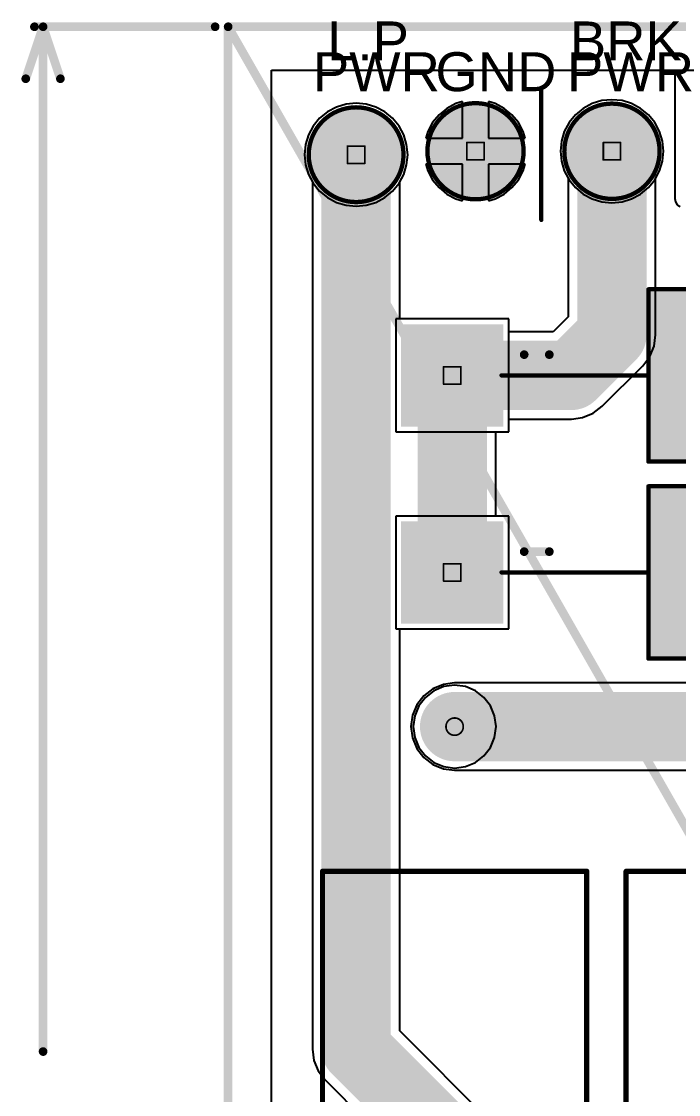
# Model space of a CAD drawing. Header units: millimetres. Extents: x -0.5 to 10.6, y -0.4 to 3.5.
# Drawn here: x -0.476 to 0.283, y 1.108 to 2.347 of the extents above; entities that cross this region are included whole.
import ezdxf

# ---------------------------------------------------------------- set-up
doc = ezdxf.new("R2010")
doc.units = ezdxf.units.MM
doc.header["$MEASUREMENT"] = 0
for name, color, linetype in [('BottomLayer', 5, 'Continuous'), ('BottomSolder', 6, 'Continuous'), ('DrillDrawing', 1, 'Continuous'), ('Mechanical1', 6, 'Continuous'), ('Mechanical2', 216, 'Continuous'), ('MultiLayer', 9, 'Continuous'), ('PadHoleLayer', 156, 'Continuous'), ('TopLayer', 1, 'Continuous'), ('TopOverlay', 2, 'Continuous'), ('TopSolder', 216, 'Continuous')]:
    doc.layers.add(name, color=color, linetype=linetype)
doc.styles.add('Arial', font='', dxfattribs={"height": 0.2})
doc.styles.get('Arial').set_extended_font_data('Arial')

# ---------------------------------------------------------------- blocks, each defined once
blk = doc.blocks.new('AC05000003009JAC00_2')
at = {"layer": 'BottomLayer'}
h = blk.add_hatch(color=5, dxfattribs=at)
edge = h.paths.add_edge_path()
edge.add_arc((-0.496, -0.016), 0.0374, 0, 360)
h = blk.add_hatch(color=5, dxfattribs=at)
edge = h.paths.add_edge_path()
edge.add_arc((0.557, -0.016), 0.0374, 0, 360)
at = {"layer": 'BottomSolder'}
h = blk.add_hatch(color=6, dxfattribs=at)
edge = h.paths.add_edge_path()
edge.add_arc((-0.496, -0.016), 0.0374, 0, 360)
h = blk.add_hatch(color=6, dxfattribs=at)
edge = h.paths.add_edge_path()
edge.add_arc((0.557, -0.016), 0.0374, 0, 360)
at = {"layer": 'MultiLayer'}
h = blk.add_hatch(color=9, dxfattribs=at)
edge = h.paths.add_edge_path()
edge.add_arc((-0.496, -0.016), 0.0374, 0, 360)
h = blk.add_hatch(color=9, dxfattribs=at)
edge = h.paths.add_edge_path()
edge.add_arc((0.557, -0.016), 0.0374, 0, 360)
at = {"layer": 'PadHoleLayer'}
h = blk.add_hatch(color=156, dxfattribs=at)
edge = h.paths.add_edge_path()
edge.add_arc((-0.496, -0.016), 0.0215, 0, 360)
h = blk.add_hatch(color=156, dxfattribs=at)
edge = h.paths.add_edge_path()
edge.add_arc((0.557, -0.016), 0.0215, 0, 360)
at = {"layer": 'TopLayer'}
h = blk.add_hatch(color=1, dxfattribs=at)
edge = h.paths.add_edge_path()
edge.add_arc((-0.496, -0.016), 0.0374, 0, 360)
h = blk.add_hatch(color=1, dxfattribs=at)
edge = h.paths.add_edge_path()
edge.add_arc((0.557, -0.016), 0.0374, 0, 360)
at = {"layer": 'TopSolder'}
h = blk.add_hatch(color=216, dxfattribs=at)
edge = h.paths.add_edge_path()
edge.add_arc((-0.496, -0.016), 0.0374, 0, 360)
h = blk.add_hatch(color=216, dxfattribs=at)
edge = h.paths.add_edge_path()
edge.add_arc((0.557, -0.016), 0.0374, 0, 360)
at = {"layer": 'TopOverlay', "const_width": 0.006}
for points in [[(-0.329, 0.1365), (-0.329, -0.1685)], [(-0.329, 0.1365), (0.39, 0.1365)], [(0.39, 0.1365), (0.39, -0.1685)], [(-0.329, -0.1685), (0.39, -0.1685)]]:
    blk.add_lwpolyline(points, dxfattribs=at)
at = {"layer": 'TopOverlay', "const_width": 0.003}
for points in [[(-0.3305, 0.1365, 1), (-0.3275, 0.1365, 1)], [(-0.3305, 0.1365, 1), (-0.3275, 0.1365, 1)], [(0.3885, 0.1365, 1), (0.3915, 0.1365, 1)], [(0.3885, 0.1365, 1), (0.3915, 0.1365, 1)], [(-0.3305, -0.1685, 1), (-0.3275, -0.1685, 1)], [(-0.3305, -0.1685, 1), (-0.3275, -0.1685, 1)], [(0.3885, -0.1685, 1), (0.3915, -0.1685, 1)], [(0.3885, -0.1685, 1), (0.3915, -0.1685, 1)]]:
    blk.add_lwpolyline(points, format="xyb", close=True, dxfattribs=at)
blk = doc.blocks.new('AC05000003009JAC00_3')
at = {"layer": 'BottomLayer'}
h = blk.add_hatch(color=5, dxfattribs=at)
edge = h.paths.add_edge_path()
edge.add_arc((-0.496, -0.016), 0.0374, 0, 360)
h = blk.add_hatch(color=5, dxfattribs=at)
edge = h.paths.add_edge_path()
edge.add_arc((0.557, -0.016), 0.0374, 0, 360)
at = {"layer": 'BottomSolder'}
h = blk.add_hatch(color=6, dxfattribs=at)
edge = h.paths.add_edge_path()
edge.add_arc((-0.496, -0.016), 0.0374, 0, 360)
h = blk.add_hatch(color=6, dxfattribs=at)
edge = h.paths.add_edge_path()
edge.add_arc((0.557, -0.016), 0.0374, 0, 360)
at = {"layer": 'MultiLayer'}
h = blk.add_hatch(color=9, dxfattribs=at)
edge = h.paths.add_edge_path()
edge.add_arc((-0.496, -0.016), 0.0374, 0, 360)
h = blk.add_hatch(color=9, dxfattribs=at)
edge = h.paths.add_edge_path()
edge.add_arc((0.557, -0.016), 0.0374, 0, 360)
at = {"layer": 'PadHoleLayer'}
h = blk.add_hatch(color=156, dxfattribs=at)
edge = h.paths.add_edge_path()
edge.add_arc((-0.496, -0.016), 0.0215, 0, 360)
h = blk.add_hatch(color=156, dxfattribs=at)
edge = h.paths.add_edge_path()
edge.add_arc((0.557, -0.016), 0.0215, 0, 360)
at = {"layer": 'TopLayer'}
h = blk.add_hatch(color=1, dxfattribs=at)
edge = h.paths.add_edge_path()
edge.add_arc((-0.496, -0.016), 0.0374, 0, 360)
h = blk.add_hatch(color=1, dxfattribs=at)
edge = h.paths.add_edge_path()
edge.add_arc((0.557, -0.016), 0.0374, 0, 360)
at = {"layer": 'TopSolder'}
h = blk.add_hatch(color=216, dxfattribs=at)
edge = h.paths.add_edge_path()
edge.add_arc((-0.496, -0.016), 0.0374, 0, 360)
h = blk.add_hatch(color=216, dxfattribs=at)
edge = h.paths.add_edge_path()
edge.add_arc((0.557, -0.016), 0.0374, 0, 360)
at = {"layer": 'TopOverlay', "const_width": 0.006}
for points in [[(-0.329, 0.1365), (-0.329, -0.1685)], [(-0.329, 0.1365), (0.39, 0.1365)], [(0.39, 0.1365), (0.39, -0.1685)], [(-0.329, -0.1685), (0.39, -0.1685)]]:
    blk.add_lwpolyline(points, dxfattribs=at)
at = {"layer": 'TopOverlay', "const_width": 0.003}
for points in [[(-0.3305, 0.1365, 1), (-0.3275, 0.1365, 1)], [(-0.3305, 0.1365, 1), (-0.3275, 0.1365, 1)], [(0.3885, 0.1365, 1), (0.3915, 0.1365, 1)], [(0.3885, 0.1365, 1), (0.3915, 0.1365, 1)], [(-0.3305, -0.1685, 1), (-0.3275, -0.1685, 1)], [(-0.3305, -0.1685, 1), (-0.3275, -0.1685, 1)], [(0.3885, -0.1685, 1), (0.3915, -0.1685, 1)], [(0.3885, -0.1685, 1), (0.3915, -0.1685, 1)]]:
    blk.add_lwpolyline(points, format="xyb", close=True, dxfattribs=at)
blk = doc.blocks.new('T_______H____P____H____P_______6')
at = {"layer": 'BottomLayer'}
h = blk.add_hatch(color=5, dxfattribs=at)
edge = h.paths.add_edge_path()
edge.add_arc((0, 0), 0.0492, 0, 360)
at = {"layer": 'BottomSolder'}
h = blk.add_hatch(color=6, dxfattribs=at)
edge = h.paths.add_edge_path()
edge.add_arc((0, 0), 0.0532, 0, 360)
at = {"layer": 'MultiLayer'}
h = blk.add_hatch(color=9, dxfattribs=at)
edge = h.paths.add_edge_path()
edge.add_arc((0, 0), 0.0492, 0, 360)
at = {"layer": 'PadHoleLayer'}
h = blk.add_hatch(color=156, dxfattribs=at)
edge = h.paths.add_edge_path()
edge.add_arc((0, 0), 0.0295, 0, 360)
at = {"layer": 'TopLayer'}
h = blk.add_hatch(color=1, dxfattribs=at)
edge = h.paths.add_edge_path()
edge.add_arc((0, 0), 0.0492, 0, 360)
at = {"layer": 'TopSolder'}
h = blk.add_hatch(color=216, dxfattribs=at)
edge = h.paths.add_edge_path()
edge.add_arc((0, 0), 0.0532, 0, 360)
at = {"layer": 'TopOverlay'}
for points, const_width in [([(0.0555, 0, 1), (-0.0555, 0, 1)], 0.005), ([(-0.0568, 0, 1), (-0.0543, 0, 1)], 0.0025), ([(0.0543, 0, 1), (0.0568, 0, 1)], 0.0025)]:
    blk.add_lwpolyline(points, format="xyb", close=True, dxfattribs=dict(at, const_width=const_width))
blk = doc.blocks.new('T_______H____P____H____P_______9')
at = {"layer": 'BottomLayer'}
h = blk.add_hatch(color=5, dxfattribs=at)
edge = h.paths.add_edge_path()
edge.add_arc((0, 0), 0.04921, 0, 360)
at = {"layer": 'BottomSolder'}
h = blk.add_hatch(color=6, dxfattribs=at)
edge = h.paths.add_edge_path()
edge.add_arc((0, 0), 0.05321, 0, 360)
at = {"layer": 'MultiLayer'}
h = blk.add_hatch(color=9, dxfattribs=at)
edge = h.paths.add_edge_path()
edge.add_arc((0, 0), 0.04921, 0, 360)
at = {"layer": 'PadHoleLayer'}
h = blk.add_hatch(color=156, dxfattribs=at)
edge = h.paths.add_edge_path()
edge.add_arc((0, 0), 0.02953, 0, 360)
at = {"layer": 'TopLayer'}
h = blk.add_hatch(color=1, dxfattribs=at)
edge = h.paths.add_edge_path()
edge.add_arc((0, 0), 0.04921, 0, 360)
at = {"layer": 'TopSolder'}
h = blk.add_hatch(color=216, dxfattribs=at)
edge = h.paths.add_edge_path()
edge.add_arc((0, 0), 0.05321, 0, 360)
at = {"layer": 'TopOverlay'}
for points, const_width in [([(0.055, 0, 1), (-0.055, 0, 1)], 0.005), ([(-0.05625, 0, 1), (-0.05375, 0, 1)], 0.0025), ([(0.05375, 0, 1), (0.05625, 0, 1)], 0.0025)]:
    blk.add_lwpolyline(points, format="xyb", close=True, dxfattribs=dict(at, const_width=const_width))
blk = doc.blocks.new('T_______H____P____H____P_______18')
at = {"layer": 'BottomLayer'}
h = blk.add_hatch(color=5, dxfattribs=at)
edge = h.paths.add_edge_path()
edge.add_arc((0, 0), 0.0492, 0, 360)
at = {"layer": 'BottomSolder'}
h = blk.add_hatch(color=6, dxfattribs=at)
edge = h.paths.add_edge_path()
edge.add_arc((0, 0), 0.0532, 0, 360)
at = {"layer": 'MultiLayer'}
h = blk.add_hatch(color=9, dxfattribs=at)
edge = h.paths.add_edge_path()
edge.add_arc((0, 0), 0.0492, 0, 360)
at = {"layer": 'PadHoleLayer'}
h = blk.add_hatch(color=156, dxfattribs=at)
edge = h.paths.add_edge_path()
edge.add_arc((0, 0), 0.0295, 0, 360)
at = {"layer": 'TopLayer'}
h = blk.add_hatch(color=1, dxfattribs=at)
edge = h.paths.add_edge_path()
edge.add_arc((0, 0), 0.0492, 0, 360)
at = {"layer": 'TopSolder'}
h = blk.add_hatch(color=216, dxfattribs=at)
edge = h.paths.add_edge_path()
edge.add_arc((0, 0), 0.0532, 0, 360)
at = {"layer": 'TopOverlay'}
for points, const_width in [([(0.0547, 0, 1), (-0.0547, 0, 1)], 0.005), ([(-0.056, 0, 1), (-0.0535, 0, 1)], 0.0025), ([(0.0535, 0, 1), (0.056, 0, 1)], 0.0025)]:
    blk.add_lwpolyline(points, format="xyb", close=True, dxfattribs=dict(at, const_width=const_width))
blk = doc.blocks.new('DO_201AD_21')
at = {"layer": 'BottomLayer'}
blk.add_hatch(color=5, dxfattribs=at).paths.add_polyline_path([(-0.4469, 0.0551), (-0.3366, 0.0551), (-0.3366, -0.0551), (-0.4469, -0.0551)])
h = blk.add_hatch(color=5, dxfattribs=at)
edge = h.paths.add_edge_path()
edge.add_arc((0.3917, 0), 0.0551, 0, 360)
at = {"layer": 'BottomSolder'}
blk.add_hatch(color=6, dxfattribs=at).paths.add_polyline_path([(-0.4509, 0.0591), (-0.3326, 0.0591), (-0.3326, -0.0591), (-0.4509, -0.0591)])
h = blk.add_hatch(color=6, dxfattribs=at)
edge = h.paths.add_edge_path()
edge.add_arc((0.3917, 0), 0.0591, 0, 360)
at = {"layer": 'MultiLayer'}
blk.add_hatch(color=9, dxfattribs=at).paths.add_polyline_path([(-0.4469, 0.0551), (-0.3366, 0.0551), (-0.3366, -0.0551), (-0.4469, -0.0551)])
h = blk.add_hatch(color=9, dxfattribs=at)
edge = h.paths.add_edge_path()
edge.add_arc((0.3917, 0), 0.0551, 0, 360)
at = {"layer": 'PadHoleLayer'}
h = blk.add_hatch(color=156, dxfattribs=at)
edge = h.paths.add_edge_path()
edge.add_arc((-0.3917, 0), 0.0295, 0, 360)
h = blk.add_hatch(color=156, dxfattribs=at)
edge = h.paths.add_edge_path()
edge.add_arc((0.3917, 0), 0.0295, 0, 360)
at = {"layer": 'TopLayer'}
blk.add_hatch(color=1, dxfattribs=at).paths.add_polyline_path([(-0.4469, 0.0551), (-0.3366, 0.0551), (-0.3366, -0.0551), (-0.4469, -0.0551)])
h = blk.add_hatch(color=1, dxfattribs=at)
edge = h.paths.add_edge_path()
edge.add_arc((0.3917, 0), 0.0551, 0, 360)
at = {"layer": 'TopOverlay'}
blk.add_hatch(color=2, dxfattribs=at).paths.add_polyline_path([(-0.1653, -0.0993), (-0.101, -0.0993), (-0.101, 0.0995), (-0.1653, 0.0995)])
at = {"layer": 'TopSolder'}
blk.add_hatch(color=216, dxfattribs=at).paths.add_polyline_path([(-0.4509, 0.0591), (-0.3326, 0.0591), (-0.3326, -0.0591), (-0.4509, -0.0591)])
h = blk.add_hatch(color=216, dxfattribs=at)
edge = h.paths.add_edge_path()
edge.add_arc((0.3917, 0), 0.0591, 0, 360)
at = {"layer": 'TopOverlay'}
for points, const_width in [([(-0.1654, 0.0994), (0.1654, 0.0994)], 0.005), ([(-0.1654, 0), (-0.1654, 0.0994)], 0.005), ([(0.1654, 0), (0.1654, 0.0994)], 0.005), ([(0.3083, 0.014), (0.3083, 0.043)], 0.01), ([(-0.3087, 0.024), (-0.2797, 0.024)], 0.01), ([(0.2943, 0.028), (0.3233, 0.028)], 0.01), ([(-0.3348, 0), (-0.1654, 0)], 0.005), ([(-0.1654, -0.0994), (-0.1654, 0)], 0.005), ([(0.1654, -0.0994), (0.1654, 0)], 0.005), ([(0.1654, 0), (0.3348, 0)], 0.005), ([(-0.1654, -0.0994), (0.1654, -0.0994)], 0.005)]:
    blk.add_lwpolyline(points, dxfattribs=dict(at, const_width=const_width))
for points, const_width in [([(-0.1666, 0.0994, 1), (-0.1641, 0.0994, 1)], 0.0025), ([(-0.1666, 0.0994, 1), (-0.1641, 0.0994, 1)], 0.0025), ([(0.1641, 0.0994, 1), (0.1666, 0.0994, 1)], 0.0025), ([(0.1641, 0.0994, 1), (0.1666, 0.0994, 1)], 0.0025), ([(0.3058, 0.043, 1), (0.3108, 0.043, 1)], 0.005), ([(-0.3112, 0.024, 1), (-0.3062, 0.024, 1)], 0.005), ([(-0.2822, 0.024, 1), (-0.2772, 0.024, 1)], 0.005), ([(0.2918, 0.028, 1), (0.2968, 0.028, 1)], 0.005), ([(0.3208, 0.028, 1), (0.3258, 0.028, 1)], 0.005), ([(0.3058, 0.014, 1), (0.3108, 0.014, 1)], 0.005), ([(-0.3361, 0, 1), (-0.3336, 0, 1)], 0.0025), ([(-0.1666, 0, 1), (-0.1641, 0, 1)], 0.0025), ([(-0.1666, 0, 1), (-0.1641, 0, 1)], 0.0025), ([(-0.1666, 0, 1), (-0.1641, 0, 1)], 0.0025), ([(0.1641, 0, 1), (0.1666, 0, 1)], 0.0025), ([(0.1641, 0, 1), (0.1666, 0, 1)], 0.0025), ([(0.1641, 0, 1), (0.1666, 0, 1)], 0.0025), ([(0.3336, 0, 1), (0.3361, 0, 1)], 0.0025), ([(-0.1666, -0.0994, 1), (-0.1641, -0.0994, 1)], 0.0025), ([(-0.1666, -0.0994, 1), (-0.1641, -0.0994, 1)], 0.0025), ([(0.1641, -0.0994, 1), (0.1666, -0.0994, 1)], 0.0025), ([(0.1641, -0.0994, 1), (0.1666, -0.0994, 1)], 0.0025)]:
    blk.add_lwpolyline(points, format="xyb", close=True, dxfattribs=dict(at, const_width=const_width))
blk = doc.blocks.new('DO_201AD_22')
at = {"layer": 'BottomLayer'}
blk.add_hatch(color=5, dxfattribs=at).paths.add_polyline_path([(-0.4469, 0.0551), (-0.3366, 0.0551), (-0.3366, -0.0551), (-0.4469, -0.0551)])
h = blk.add_hatch(color=5, dxfattribs=at)
edge = h.paths.add_edge_path()
edge.add_arc((0.3917, 0), 0.0551, 0, 360)
at = {"layer": 'BottomSolder'}
blk.add_hatch(color=6, dxfattribs=at).paths.add_polyline_path([(-0.4509, 0.0591), (-0.3326, 0.0591), (-0.3326, -0.0591), (-0.4509, -0.0591)])
h = blk.add_hatch(color=6, dxfattribs=at)
edge = h.paths.add_edge_path()
edge.add_arc((0.3917, 0), 0.0591, 0, 360)
at = {"layer": 'MultiLayer'}
blk.add_hatch(color=9, dxfattribs=at).paths.add_polyline_path([(-0.4469, 0.0551), (-0.3366, 0.0551), (-0.3366, -0.0551), (-0.4469, -0.0551)])
h = blk.add_hatch(color=9, dxfattribs=at)
edge = h.paths.add_edge_path()
edge.add_arc((0.3917, 0), 0.0551, 0, 360)
at = {"layer": 'PadHoleLayer'}
h = blk.add_hatch(color=156, dxfattribs=at)
edge = h.paths.add_edge_path()
edge.add_arc((-0.3917, 0), 0.0295, 0, 360)
h = blk.add_hatch(color=156, dxfattribs=at)
edge = h.paths.add_edge_path()
edge.add_arc((0.3917, 0), 0.0295, 0, 360)
at = {"layer": 'TopLayer'}
blk.add_hatch(color=1, dxfattribs=at).paths.add_polyline_path([(-0.4469, 0.0551), (-0.3366, 0.0551), (-0.3366, -0.0551), (-0.4469, -0.0551)])
h = blk.add_hatch(color=1, dxfattribs=at)
edge = h.paths.add_edge_path()
edge.add_arc((0.3917, 0), 0.0551, 0, 360)
at = {"layer": 'TopOverlay'}
blk.add_hatch(color=2, dxfattribs=at).paths.add_polyline_path([(-0.1654, -0.0994), (-0.101, -0.0994), (-0.101, 0.0994), (-0.1654, 0.0994)])
at = {"layer": 'TopSolder'}
blk.add_hatch(color=216, dxfattribs=at).paths.add_polyline_path([(-0.4509, 0.0591), (-0.3326, 0.0591), (-0.3326, -0.0591), (-0.4509, -0.0591)])
h = blk.add_hatch(color=216, dxfattribs=at)
edge = h.paths.add_edge_path()
edge.add_arc((0.3917, 0), 0.0591, 0, 360)
at = {"layer": 'TopOverlay'}
for points, const_width in [([(-0.1654, 0), (-0.1654, 0.0994)], 0.005), ([(-0.1654, 0.0994), (0.1654, 0.0994)], 0.005), ([(0.1654, 0), (0.1654, 0.0994)], 0.005), ([(0.3083, 0.014), (0.3083, 0.043)], 0.01), ([(-0.3087, 0.024), (-0.2797, 0.024)], 0.01), ([(0.2943, 0.028), (0.3233, 0.028)], 0.01), ([(-0.3348, 0), (-0.1654, 0)], 0.005), ([(-0.1654, -0.0994), (-0.1654, 0)], 0.005), ([(0.1654, 0), (0.3348, 0)], 0.005), ([(0.1654, -0.0994), (0.1654, 0)], 0.005), ([(-0.1654, -0.0994), (0.1654, -0.0994)], 0.005)]:
    blk.add_lwpolyline(points, dxfattribs=dict(at, const_width=const_width))
for points, const_width in [([(-0.1666, 0.0994, 1), (-0.1641, 0.0994, 1)], 0.0025), ([(-0.1666, 0.0994, 1), (-0.1641, 0.0994, 1)], 0.0025), ([(0.1641, 0.0994, 1), (0.1666, 0.0994, 1)], 0.0025), ([(0.1641, 0.0994, 1), (0.1666, 0.0994, 1)], 0.0025), ([(0.3058, 0.043, 1), (0.3108, 0.043, 1)], 0.005), ([(-0.3112, 0.024, 1), (-0.3062, 0.024, 1)], 0.005), ([(-0.2822, 0.024, 1), (-0.2772, 0.024, 1)], 0.005), ([(0.2918, 0.028, 1), (0.2968, 0.028, 1)], 0.005), ([(0.3208, 0.028, 1), (0.3258, 0.028, 1)], 0.005), ([(0.3058, 0.014, 1), (0.3108, 0.014, 1)], 0.005), ([(-0.3361, 0, 1), (-0.3336, 0, 1)], 0.0025), ([(-0.1666, 0, 1), (-0.1641, 0, 1)], 0.0025), ([(-0.1666, 0, 1), (-0.1641, 0, 1)], 0.0025), ([(-0.1666, 0, 1), (-0.1641, 0, 1)], 0.0025), ([(0.1641, 0, 1), (0.1666, 0, 1)], 0.0025), ([(0.1641, 0, 1), (0.1666, 0, 1)], 0.0025), ([(0.1641, 0, 1), (0.1666, 0, 1)], 0.0025), ([(0.3336, 0, 1), (0.3361, 0, 1)], 0.0025), ([(-0.1666, -0.0994, 1), (-0.1641, -0.0994, 1)], 0.0025), ([(-0.1666, -0.0994, 1), (-0.1641, -0.0994, 1)], 0.0025), ([(0.1641, -0.0994, 1), (0.1666, -0.0994, 1)], 0.0025), ([(0.1641, -0.0994, 1), (0.1666, -0.0994, 1)], 0.0025)]:
    blk.add_lwpolyline(points, format="xyb", close=True, dxfattribs=dict(at, const_width=const_width))

msp = doc.modelspace()

# ---------------------------------------------------------------- linework, layer by layer
at = {"layer": 'BottomLayer'}
for p, q in [((-0.1873, 2.2907), (1.2875, 2.2907)), ((-0.1873, 0.0436), (-0.1873, 2.2907)), ((0.1941, 2.2554), (0.1829, 2.252)), ((0.2057, 2.2565), (0.1941, 2.2554)), ((0.2173, 2.2554), (0.2057, 2.2565)), ((0.2284, 2.252), (0.2173, 2.2554)), ((-0.1227, 2.2425), (-0.1317, 2.2351)), ((-0.1124, 2.248), (-0.1227, 2.2425)), ((-0.1012, 2.2514), (-0.1124, 2.248)), ((-0.0896, 2.2525), (-0.1012, 2.2514)), ((-0.078, 2.2514), (-0.0896, 2.2525)), ((-0.0668, 2.248), (-0.078, 2.2514)), ((-0.0566, 2.2425), (-0.0668, 2.248)), ((-0.0475, 2.2351), (-0.0566, 2.2425)), ((0.0151, 2.2465), (0.0061, 2.2391)), ((0.0254, 2.252), (0.0151, 2.2465)), ((0.0332, 2.2544), (0.0254, 2.252)), ((0.0332, 2.212), (0.0332, 2.2544)), ((0.0709, 2.252), (0.0632, 2.2544)), ((0.0632, 2.2544), (0.0632, 2.212)), ((0.0812, 2.2465), (0.0709, 2.252)), ((0.0903, 2.2391), (0.0812, 2.2465)), ((0.1726, 2.2465), (0.1636, 2.2391)), ((0.1829, 2.252), (0.1726, 2.2465)), ((0.2387, 2.2465), (0.2284, 2.252)), ((0.2477, 2.2391), (0.2387, 2.2465)), ((-0.1317, 2.2351), (-0.1391, 2.2261)), ((-0.0401, 2.2261), (-0.0475, 2.2351)), ((-0.0013, 2.2301), (-0.0068, 2.2198)), ((0.0061, 2.2391), (-0.0013, 2.2301)), ((0.0977, 2.2301), (0.0903, 2.2391)), ((0.1031, 2.2198), (0.0977, 2.2301)), ((0.1562, 2.2301), (0.1507, 2.2198)), ((0.1636, 2.2391), (0.1562, 2.2301)), ((0.2551, 2.2301), (0.2477, 2.2391)), ((0.2606, 2.2198), (0.2551, 2.2301)), ((-0.1391, 2.2261), (-0.1446, 2.2158)), ((-0.0346, 2.2158), (-0.0401, 2.2261)), ((-0.0068, 2.2198), (-0.0091, 2.212)), ((0.1055, 2.212), (0.1031, 2.2198)), ((0.1507, 2.2198), (0.1473, 2.2086)), ((0.264, 2.2086), (0.2606, 2.2198)), ((-0.1446, 2.2158), (-0.148, 2.2046)), ((-0.0313, 2.2046), (-0.0346, 2.2158)), ((-0.0091, 2.212), (0.0332, 2.212)), ((0.0632, 2.212), (0.1055, 2.212)), ((0.1473, 2.2086), (0.1462, 2.197)), ((0.2652, 2.197), (0.264, 2.2086)), ((-0.148, 2.2046), (-0.1491, 2.193)), ((-0.1491, 2.193), (-0.148, 2.1814)), ((-0.0301, 2.193), (-0.0313, 2.2046)), ((-0.0313, 2.1814), (-0.0301, 2.193)), ((0.1462, 2.197), (0.1473, 2.1854)), ((0.264, 2.1854), (0.2652, 2.197)), ((-0.148, 2.1814), (-0.1446, 2.1703)), ((-0.0346, 2.1703), (-0.0313, 2.1814)), ((0.0332, 2.182), (-0.0091, 2.182)), ((-0.0091, 2.182), (-0.0068, 2.1743)), ((0.0332, 2.1397), (0.0332, 2.182)), ((0.1055, 2.182), (0.0632, 2.182)), ((0.0632, 2.182), (0.0632, 2.1397)), ((0.1031, 2.1743), (0.1055, 2.182)), ((0.1473, 2.1854), (0.1507, 2.1743)), ((0.2606, 2.1743), (0.264, 2.1854)), ((-0.1446, 2.1703), (-0.14, 2.1618)), ((-0.0392, 2.1618), (-0.0346, 2.1703)), ((-0.0068, 2.1743), (-0.0013, 2.164)), ((0.0977, 2.164), (0.1031, 2.1743)), ((0.1507, 2.1743), (0.1552, 2.1658)), ((0.2561, 2.1658), (0.2606, 2.1743)), ((-0.14, 2.1618), (-0.14, 1.1606)), ((-0.0392, 2.0034), (-0.0392, 2.1618)), ((-0.0013, 2.164), (0.0061, 2.155)), ((0.0903, 2.155), (0.0977, 2.164)), ((0.1552, 2.1658), (0.1552, 2.006)), ((0.2561, 1.9851), (0.2561, 2.1658)), ((0.0061, 2.155), (0.0151, 2.1476)), ((0.0151, 2.1476), (0.0254, 2.1421)), ((0.0709, 2.1421), (0.0812, 2.1476)), ((0.0812, 2.1476), (0.0903, 2.155)), ((0.0254, 2.1421), (0.0332, 2.1397)), ((0.0632, 2.1397), (0.0709, 2.1421)), ((0.0865, 2.0034), (-0.0392, 2.0034)), ((0.0865, 1.9887), (0.0865, 2.0034)), ((0.1552, 2.006), (0.1379, 1.9887)), ((0.1379, 1.9887), (0.0865, 1.9887)), ((0.2544, 1.972), (0.2561, 1.9851)), ((0.2493, 1.9599), (0.2544, 1.972)), ((0.2413, 1.9494), (0.2493, 1.9599)), ((0.1945, 1.9026), (0.2413, 1.9494)), ((0.184, 1.8946), (0.1945, 1.9026)), ((0.0865, 1.8731), (0.0865, 1.8878)), ((0.0865, 1.8878), (0.1588, 1.8878)), ((0.1588, 1.8878), (0.1718, 1.8895)), ((0.1718, 1.8895), (0.184, 1.8946)), ((0.0718, 1.7759), (0.0718, 1.8731)), ((0.0718, 1.8731), (0.0865, 1.8731)), ((0.0865, 1.7759), (0.0718, 1.7759)), ((0.0865, 1.6457), (0.0865, 1.7759)), ((-0.0392, 1.1815), (-0.0392, 1.6457)), ((-0.0392, 1.6457), (0.0865, 1.6457)), ((0.0002, 1.5742), (-0.0097, 1.5666)), ((0.0118, 1.579), (0.0002, 1.5742)), ((0.0241, 1.5806), (0.0118, 1.579)), ((0.0365, 1.579), (0.0241, 1.5806)), ((0.0481, 1.5742), (0.0365, 1.579)), ((0.058, 1.5666), (0.0481, 1.5742)), ((-0.0097, 1.5666), (-0.0173, 1.5567)), ((0.0656, 1.5567), (0.058, 1.5666)), ((-0.0173, 1.5567), (-0.022, 1.5452)), ((0.0703, 1.5452), (0.0656, 1.5567)), ((-0.022, 1.5452), (-0.0237, 1.5328)), ((0.072, 1.5328), (0.0703, 1.5452)), ((-0.0237, 1.5328), (-0.022, 1.5204)), ((0.0703, 1.5204), (0.072, 1.5328)), ((-0.022, 1.5204), (-0.0173, 1.5089)), ((0.0656, 1.5089), (0.0703, 1.5204)), ((-0.0173, 1.5089), (-0.0097, 1.499)), ((-0.0097, 1.499), (0.0002, 1.4914)), ((0.0481, 1.4914), (0.058, 1.499)), ((0.058, 1.499), (0.0656, 1.5089)), ((0.0002, 1.4914), (0.0118, 1.4866)), ((0.0118, 1.4866), (0.0241, 1.485)), ((0.0241, 1.485), (0.0365, 1.4866)), ((0.0365, 1.4866), (0.0481, 1.4914)), ((0.3102, 0.8321), (-0.0392, 1.1815)), ((-0.14, 1.1606), (-0.1383, 1.1475)), ((-0.1383, 1.1475), (-0.1333, 1.1354)), ((-0.1333, 1.1354), (-0.1253, 1.1249)), ((-0.1253, 1.1249), (0.2241, 0.7755))]:
    msp.add_line(p, q, dxfattribs=at)
at = {"layer": 'BottomLayer', "const_width": 0.08}
for points in [[(-0.0896, 1.1606), (-0.0896, 2.193)], [(0.2057, 1.9851), (0.2057, 2.197)], [(0.1588, 1.9382), (0.2057, 1.9851)], [(0.0214, 1.9382), (0.1588, 1.9382)], [(0.0214, 1.7108), (0.0214, 1.9382)], [(-0.0896, 1.1606), (0.2746, 0.7964)]]:
    msp.add_lwpolyline(points, dxfattribs=at)
at = {"layer": 'BottomLayer', "const_width": 0.04}
for points in [[(-0.1096, 2.193, 1), (-0.0696, 2.193, 1)], [(0.1857, 2.197, 1), (0.2257, 2.197, 1)], [(0.1857, 1.9851, 1), (0.2257, 1.9851, 1)], [(0.1857, 1.9851, 1), (0.2257, 1.9851, 1)], [(0.0014, 1.9382, 1), (0.0414, 1.9382, 1)], [(0.0014, 1.9382, 1), (0.0414, 1.9382, 1)], [(0.1388, 1.9382, 1), (0.1788, 1.9382, 1)], [(0.1388, 1.9382, 1), (0.1788, 1.9382, 1)], [(0.0014, 1.7108, 1), (0.0414, 1.7108, 1)], [(-0.1096, 1.1606, 1), (-0.0696, 1.1606, 1)], [(-0.1096, 1.1606, 1), (-0.0696, 1.1606, 1)]]:
    msp.add_lwpolyline(points, format="xyb", close=True, dxfattribs=at)
at = {"layer": 'DrillDrawing', "const_width": 0.002}
for points in [[(0.0382, 2.207), (0.0582, 2.207)], [(0.0382, 2.187), (0.0382, 2.207)], [(0.0582, 2.187), (0.0582, 2.207)], [(0.1957, 2.207), (0.2157, 2.207)], [(0.1957, 2.187), (0.1957, 2.207)], [(0.2157, 2.187), (0.2157, 2.207)], [(-0.0996, 2.203), (-0.0796, 2.203)], [(-0.0996, 2.183), (-0.0996, 2.203)], [(-0.0796, 2.183), (-0.0796, 2.203)], [(-0.0996, 2.183), (-0.0796, 2.183)], [(0.0382, 2.187), (0.0582, 2.187)], [(0.1957, 2.187), (0.2157, 2.187)], [(0.0114, 1.9482), (0.0314, 1.9482)], [(0.0114, 1.9282), (0.0114, 1.9482)], [(0.0314, 1.9282), (0.0314, 1.9482)], [(0.0114, 1.9282), (0.0314, 1.9282)], [(0.0114, 1.7208), (0.0314, 1.7208)], [(0.0114, 1.7008), (0.0114, 1.7208)], [(0.0314, 1.7008), (0.0314, 1.7208)], [(0.0114, 1.7008), (0.0314, 1.7008)]]:
    msp.add_lwpolyline(points, dxfattribs=at)
at = {"layer": 'DrillDrawing'}
for points, const_width in [([(0.0377, 2.207, 1), (0.0387, 2.207, 1)], 0.001), ([(0.0377, 2.207, 1), (0.0387, 2.207, 1)], 0.001), ([(0.0577, 2.207, 1), (0.0587, 2.207, 1)], 0.001), ([(0.0577, 2.207, 1), (0.0587, 2.207, 1)], 0.001), ([(0.1952, 2.207, 1), (0.1962, 2.207, 1)], 0.001), ([(0.1952, 2.207, 1), (0.1962, 2.207, 1)], 0.001), ([(0.2152, 2.207, 1), (0.2162, 2.207, 1)], 0.001), ([(0.2152, 2.207, 1), (0.2162, 2.207, 1)], 0.001), ([(-0.1001, 2.203, 1), (-0.0991, 2.203, 1)], 0.001), ([(-0.1001, 2.203, 1), (-0.0991, 2.203, 1)], 0.001), ([(-0.0801, 2.203, 1), (-0.0791, 2.203, 1)], 0.001), ([(-0.0801, 2.203, 1), (-0.0791, 2.203, 1)], 0.001), ([(-0.1001, 2.183, 1), (-0.0991, 2.183, 1)], 0.001), ([(-0.1001, 2.183, 1), (-0.0991, 2.183, 1)], 0.001), ([(-0.0801, 2.183, 1), (-0.0791, 2.183, 1)], 0.001), ([(-0.0801, 2.183, 1), (-0.0791, 2.183, 1)], 0.001), ([(0.0377, 2.187, 1), (0.0387, 2.187, 1)], 0.001), ([(0.0377, 2.187, 1), (0.0387, 2.187, 1)], 0.001), ([(0.0577, 2.187, 1), (0.0587, 2.187, 1)], 0.001), ([(0.0577, 2.187, 1), (0.0587, 2.187, 1)], 0.001), ([(0.1952, 2.187, 1), (0.1962, 2.187, 1)], 0.001), ([(0.1952, 2.187, 1), (0.1962, 2.187, 1)], 0.001), ([(0.2152, 2.187, 1), (0.2162, 2.187, 1)], 0.001), ([(0.2152, 2.187, 1), (0.2162, 2.187, 1)], 0.001), ([(0.0109, 1.9482, 1), (0.0119, 1.9482, 1)], 0.001), ([(0.0109, 1.9482, 1), (0.0119, 1.9482, 1)], 0.001), ([(0.0309, 1.9482, 1), (0.0319, 1.9482, 1)], 0.001), ([(0.0309, 1.9482, 1), (0.0319, 1.9482, 1)], 0.001), ([(0.0109, 1.9282, 1), (0.0119, 1.9282, 1)], 0.001), ([(0.0109, 1.9282, 1), (0.0119, 1.9282, 1)], 0.001), ([(0.0309, 1.9282, 1), (0.0319, 1.9282, 1)], 0.001), ([(0.0309, 1.9282, 1), (0.0319, 1.9282, 1)], 0.001), ([(0.0109, 1.7208, 1), (0.0119, 1.7208, 1)], 0.001), ([(0.0109, 1.7208, 1), (0.0119, 1.7208, 1)], 0.001), ([(0.0309, 1.7208, 1), (0.0319, 1.7208, 1)], 0.001), ([(0.0309, 1.7208, 1), (0.0319, 1.7208, 1)], 0.001), ([(0.0109, 1.7008, 1), (0.0119, 1.7008, 1)], 0.001), ([(0.0109, 1.7008, 1), (0.0119, 1.7008, 1)], 0.001), ([(0.0309, 1.7008, 1), (0.0319, 1.7008, 1)], 0.001), ([(0.0309, 1.7008, 1), (0.0319, 1.7008, 1)], 0.001), ([(0.0341, 1.5328, 1), (0.0141, 1.5328, 1)], 0.002), ([(0.0136, 1.5328, 1), (0.0146, 1.5328, 1)], 0.001), ([(0.0336, 1.5328, 1), (0.0346, 1.5328, 1)], 0.001)]:
    msp.add_lwpolyline(points, format="xyb", close=True, dxfattribs=dict(at, const_width=const_width))
at = {"layer": 'Mechanical1', "const_width": 0.01}
for points in [[(-0.4709, 2.2807), (-0.4509, 2.3407)], [(-0.4609, 2.3407), (-0.2523, 2.3407)], [(-0.4509, 2.3407), (-0.4309, 2.2807)], [(-0.4509, 1.1577), (-0.4509, 2.3407)], [(-0.2373, -0.4152), (-0.2373, 2.3407)], [(-0.2373, 2.3407), (1.3375, 2.3407)], [(-0.2373, 2.3407), (0.5501, 0.9628)]]:
    msp.add_lwpolyline(points, dxfattribs=at)
at = {"layer": 'Mechanical1', "const_width": 0.005}
for points in [[(-0.4634, 2.3407, 1), (-0.4584, 2.3407, 1)], [(-0.4534, 2.3407, 1), (-0.4484, 2.3407, 1)], [(-0.4534, 2.3407, 1), (-0.4484, 2.3407, 1)], [(-0.4534, 2.3407, 1), (-0.4484, 2.3407, 1)], [(-0.2548, 2.3407, 1), (-0.2498, 2.3407, 1)], [(-0.2398, 2.3407, 1), (-0.2348, 2.3407, 1)], [(-0.2398, 2.3407, 1), (-0.2348, 2.3407, 1)], [(-0.2398, 2.3407, 1), (-0.2348, 2.3407, 1)], [(-0.4734, 2.2807, 1), (-0.4684, 2.2807, 1)], [(-0.4334, 2.2807, 1), (-0.4284, 2.2807, 1)], [(-0.4534, 1.1577, 1), (-0.4484, 1.1577, 1)]]:
    msp.add_lwpolyline(points, format="xyb", close=True, dxfattribs=at)
at = {"layer": 'Mechanical2', "const_width": 0.01}
for points in [[(-0.2373, 2.3407), (1.3375, 2.3407)], [(-0.2373, -0.4152), (-0.2373, 2.3407)]]:
    msp.add_lwpolyline(points, dxfattribs=at)
at = {"layer": 'Mechanical2', "const_width": 0.005}
msp.add_lwpolyline([(-0.2398, 2.3407, 1), (-0.2348, 2.3407, 1)], format="xyb", close=True, dxfattribs=at)
msp.add_lwpolyline([(-0.2398, 2.3407, 1), (-0.2348, 2.3407, 1)], format="xyb", close=True, dxfattribs=at)
at = {"layer": 'TopLayer'}
for p, q in [((-0.1873, 2.2907), (0.2781, 2.2907)), ((-0.1873, 0.6372), (-0.1873, 2.2907)), ((0.2781, 2.2907), (0.2781, 2.269)), ((0.2781, 2.269), (0.2781, 2.1425)), ((0.1941, 2.2554), (0.1829, 2.252)), ((0.2057, 2.2565), (0.1941, 2.2554)), ((0.2173, 2.2554), (0.2057, 2.2565)), ((0.2284, 2.252), (0.2173, 2.2554)), ((-0.1227, 2.2425), (-0.1317, 2.2351)), ((-0.1124, 2.248), (-0.1227, 2.2425)), ((-0.1012, 2.2514), (-0.1124, 2.248)), ((-0.0896, 2.2525), (-0.1012, 2.2514)), ((-0.078, 2.2514), (-0.0896, 2.2525)), ((-0.0668, 2.248), (-0.078, 2.2514)), ((-0.0566, 2.2425), (-0.0668, 2.248)), ((-0.0475, 2.2351), (-0.0566, 2.2425)), ((0.0151, 2.2465), (0.0061, 2.2391)), ((0.0254, 2.252), (0.0151, 2.2465)), ((0.0332, 2.2544), (0.0254, 2.252)), ((0.0332, 2.212), (0.0332, 2.2544)), ((0.0709, 2.252), (0.0632, 2.2544)), ((0.0632, 2.2544), (0.0632, 2.212)), ((0.0812, 2.2465), (0.0709, 2.252)), ((0.0903, 2.2391), (0.0812, 2.2465)), ((0.1726, 2.2465), (0.1636, 2.2391)), ((0.1829, 2.252), (0.1726, 2.2465)), ((0.2387, 2.2465), (0.2284, 2.252)), ((0.2477, 2.2391), (0.2387, 2.2465)), ((-0.1317, 2.2351), (-0.1391, 2.2261)), ((-0.0401, 2.2261), (-0.0475, 2.2351)), ((-0.0013, 2.2301), (-0.0068, 2.2198)), ((0.0061, 2.2391), (-0.0013, 2.2301)), ((0.0977, 2.2301), (0.0903, 2.2391)), ((0.1031, 2.2198), (0.0977, 2.2301)), ((0.1562, 2.2301), (0.1507, 2.2198)), ((0.1636, 2.2391), (0.1562, 2.2301)), ((0.2551, 2.2301), (0.2477, 2.2391)), ((0.2606, 2.2198), (0.2551, 2.2301)), ((-0.1391, 2.2261), (-0.1446, 2.2158)), ((-0.0346, 2.2158), (-0.0401, 2.2261)), ((-0.0068, 2.2198), (-0.0091, 2.212)), ((0.1055, 2.212), (0.1031, 2.2198)), ((0.1507, 2.2198), (0.1473, 2.2086)), ((0.264, 2.2086), (0.2606, 2.2198)), ((-0.1446, 2.2158), (-0.148, 2.2046)), ((-0.0313, 2.2046), (-0.0346, 2.2158)), ((-0.0091, 2.212), (0.0332, 2.212)), ((0.0632, 2.212), (0.1055, 2.212)), ((0.1473, 2.2086), (0.1462, 2.197)), ((0.2652, 2.197), (0.264, 2.2086)), ((-0.148, 2.2046), (-0.1491, 2.193)), ((-0.1491, 2.193), (-0.148, 2.1814)), ((-0.0301, 2.193), (-0.0313, 2.2046)), ((-0.0313, 2.1814), (-0.0301, 2.193)), ((0.1462, 2.197), (0.1473, 2.1854)), ((0.264, 2.1854), (0.2652, 2.197)), ((-0.148, 2.1814), (-0.1446, 2.1703)), ((-0.0346, 2.1703), (-0.0313, 2.1814)), ((0.0332, 2.182), (-0.0091, 2.182)), ((-0.0091, 2.182), (-0.0068, 2.1743)), ((0.0332, 2.1397), (0.0332, 2.182)), ((0.1055, 2.182), (0.0632, 2.182)), ((0.0632, 2.182), (0.0632, 2.1397)), ((0.1031, 2.1743), (0.1055, 2.182)), ((0.1473, 2.1854), (0.1507, 2.1743)), ((0.2606, 2.1743), (0.264, 2.1854)), ((-0.1446, 2.1703), (-0.1391, 2.16)), ((-0.0401, 2.16), (-0.0346, 2.1703)), ((-0.0068, 2.1743), (-0.0013, 2.164)), ((0.0977, 2.164), (0.1031, 2.1743)), ((0.1507, 2.1743), (0.1562, 2.164)), ((0.2551, 2.164), (0.2606, 2.1743)), ((-0.1391, 2.16), (-0.1317, 2.1509)), ((-0.0475, 2.1509), (-0.0401, 2.16)), ((-0.0013, 2.164), (0.0061, 2.155)), ((0.0903, 2.155), (0.0977, 2.164)), ((0.1562, 2.164), (0.1636, 2.155)), ((0.2477, 2.155), (0.2551, 2.164)), ((-0.1317, 2.1509), (-0.1227, 2.1435)), ((-0.1227, 2.1435), (-0.1124, 2.138)), ((-0.0668, 2.138), (-0.0566, 2.1435)), ((-0.0566, 2.1435), (-0.0475, 2.1509)), ((0.0061, 2.155), (0.0151, 2.1476)), ((0.0151, 2.1476), (0.0254, 2.1421)), ((0.0709, 2.1421), (0.0812, 2.1476)), ((0.0812, 2.1476), (0.0903, 2.155)), ((0.1636, 2.155), (0.1726, 2.1476)), ((0.1726, 2.1476), (0.1829, 2.1421)), ((0.2284, 2.1421), (0.2387, 2.1476)), ((0.2387, 2.1476), (0.2477, 2.155)), ((-0.1124, 2.138), (-0.1012, 2.1347)), ((-0.1012, 2.1347), (-0.0896, 2.1335)), ((-0.0896, 2.1335), (-0.078, 2.1347)), ((-0.078, 2.1347), (-0.0668, 2.138)), ((0.0254, 2.1421), (0.0332, 2.1397)), ((0.0632, 2.1397), (0.0709, 2.1421)), ((0.1829, 2.1421), (0.1941, 2.1387)), ((0.1941, 2.1387), (0.2057, 2.1375)), ((0.2057, 2.1375), (0.2173, 2.1387)), ((0.2173, 2.1387), (0.2284, 2.1421)), ((0.2781, 2.1425), (0.2789, 2.1386)), ((0.2789, 2.1386), (0.2811, 2.1353)), ((0.2811, 2.1353), (0.2844, 2.1331)), ((0.0865, 2.0034), (-0.0437, 2.0034)), ((-0.0437, 2.0034), (-0.0437, 1.8731)), ((0.0865, 1.8731), (0.0865, 2.0034)), ((-0.0437, 1.8731), (0.0865, 1.8731)), ((0.0865, 1.7759), (-0.0437, 1.7759)), ((-0.0437, 1.7759), (-0.0437, 1.6457)), ((0.0865, 1.6457), (0.0865, 1.7759)), ((-0.0437, 1.6457), (0.0865, 1.6457)), ((-0.0011, 1.5765), (-0.0115, 1.5685)), ((0.0111, 1.5815), (-0.0011, 1.5765)), ((0.0241, 1.5832), (0.0111, 1.5815)), ((0.3536, 1.5832), (0.0241, 1.5832)), ((-0.0115, 1.5685), (-0.0195, 1.558)), ((-0.0195, 1.558), (-0.0246, 1.5459)), ((-0.0246, 1.5459), (-0.0263, 1.5328)), ((-0.0263, 1.5328), (-0.0246, 1.5198)), ((-0.0246, 1.5198), (-0.0195, 1.5076)), ((-0.0195, 1.5076), (-0.0115, 1.4971)), ((-0.0115, 1.4971), (-0.0011, 1.4891)), ((-0.0011, 1.4891), (0.0111, 1.4841)), ((0.0111, 1.4841), (0.0241, 1.4824)), ((0.0241, 1.4824), (0.3745, 1.4824))]:
    msp.add_line(p, q, dxfattribs=at)
at = {"layer": 'TopLayer', "const_width": 0.08}
msp.add_lwpolyline([(0.0241, 1.5328), (0.3745, 1.5328)], dxfattribs=at)
at = {"layer": 'TopLayer', "const_width": 0.04}
msp.add_lwpolyline([(0.0041, 1.5328, 1), (0.0441, 1.5328, 1)], format="xyb", close=True, dxfattribs=at)
at = {"layer": 'TopOverlay', "const_width": 0.005}
msp.add_lwpolyline([(0.1241, 2.1178), (0.1241, 2.2678)], dxfattribs=at)
at = {"layer": 'TopOverlay', "const_width": 0.0025}
for points in [[(0.1229, 2.2678, 1), (0.1254, 2.2678, 1)], [(0.1229, 2.1178, 1), (0.1254, 2.1178, 1)]]:
    msp.add_lwpolyline(points, format="xyb", close=True, dxfattribs=at)

# ---------------------------------------------------------------- block references
for name, p in [('T_______H____P____H____P_______6', (0.0482, 2.197)), ('T_______H____P____H____P_______9', (0.2057, 2.197)), ('T_______H____P____H____P_______18', (-0.0896, 2.193)), ('DO_201AD_22', (0.4131, 1.9382)), ('DO_201AD_21', (0.4131, 1.7108))]:
    msp.add_blockref(name, p)
at = {"rotation": 90}
for name, p in [('AC05000003009JAC00_3', (0.0081, 0.9758)), ('AC05000003009JAC00_2', (0.3585, 0.9758))]:
    msp.add_blockref(name, p, dxfattribs=at)

# ---------------------------------------------------------------- texts
at = {"layer": 'TopOverlay', "style": 'Arial'}
for s, p in [('L.P', (-0.123, 2.3018)), ('BRK', (0.1571, 2.3018)), ('PWR', (-0.1395, 2.2663)), ('GND', (0.0019, 2.2663)), ('PWR', (0.1538, 2.2663))]:
    msp.add_text(s, height=0.045, dxfattribs=at).set_placement(p)

doc.saveas('drawing.dxf')
